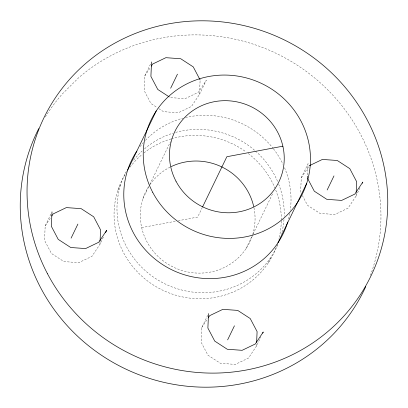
<?xml version="1.0" encoding="UTF-8"?>
<svg xmlns="http://www.w3.org/2000/svg" width="408" height="408" viewBox="0 0 408 408"><rect width="100%" height="100%" fill="white"/><g stroke="black" fill="none" stroke-linecap="round" stroke-linejoin="round"><path stroke-width="0.31" stroke-dasharray="2.04 1.53" d="M50.898 214.098L45.181 225.925L44.543 240.394L51.413 253.45L63.949 261.594L78.785 262.65L91.958 256.326L99.929 244.326L104.009 235.875M99.929 244.326L100.037 241.806M150.455 64.183L144.738 76.01L144.101 90.479L150.97 103.535L157.233 107.61M158.799 108.63L163.501 111.685L178.342 112.736L191.51 106.417L199.481 94.411L200.088 80.57M207.703 315.277L201.71 327.67L201.078 342.134L207.942 355.195L220.478 363.339L235.319 364.39L248.487 358.071L256.459 346.066L260.814 337.054M256.459 346.066L256.596 342.924M300.63 192.224L301.267 177.755L308.071 163.674L307.52 176.256M302.348 195.488L307.499 205.28L320.03 213.425L334.871 214.481L348.039 208.156L356.011 196.151L356.148 193.01M117.907 190.266L120.824 184.227M142.933 198.676L149.537 185.013M149.807 184.462L170.452 141.749M199.481 94.411L206.29 80.33L198.319 92.336L185.145 98.659L170.309 97.604M202.358 207.397L197.681 217.071L178.383 220.703M246.106 248.549L252.71 234.886M252.975 234.335L273.074 192.765M268.24 262.936L271.157 256.902M356.011 196.151L360.366 187.144M45.181 225.925L51.077 217.056M144.738 76.01L150.282 67.662M201.71 327.67L207.692 318.663M301.267 177.755L309.239 165.75M141.663 227.613L175.894 221.172M45.324 116.938A181.626 174.848 25.8 0 1 62.342 93.942L78.647 77.765A181.626 174.848 25.8 0 1 300.686 67.473A181.626 174.848 25.8 0 1 370.132 276.063M277.72 244.841A84.211 81.07 25.8 0 1 164.439 283.596A84.211 81.07 25.8 0 1 127.107 169.947M133.686 160.13A84.211 81.07 25.8 0 1 142.198 150.909M144.529 148.844A84.211 81.07 25.8 0 1 173.155 133.125M175.613 132.406A84.211 81.07 25.8 0 1 255.02 150.644M255.495 151.057A84.211 81.07 25.8 0 1 277.741 181.774M278.7 184.151A84.211 81.07 25.8 0 1 284.167 216.347M283.994 219.458A84.211 81.07 25.8 0 1 281.433 234.279M140.107 146.543A84.211 81.07 25.8 0 1 143.305 142.667M145.432 140.347A84.211 81.07 25.8 0 1 183.039 118.157M185.513 117.535A84.211 81.07 25.8 0 1 273.054 148.303M273.442 148.798A84.211 81.07 25.8 0 1 282.974 164.205M284.544 167.698A84.211 81.07 25.8 0 1 290.267 210.365M289.767 213.471A84.211 81.07 25.8 0 1 288.405 219.596M252.226 236.069A57.788 55.636 25.8 0 1 173.176 267.021A57.788 55.636 25.8 0 1 149.257 185.599M149.966 184.559A57.788 55.636 25.8 0 1 170.049 167.168M253.954 207.728A57.788 55.636 25.8 0 1 252.802 234.274M277.45 243.882A84.211 81.07 25.8 0 1 163.266 290.476A84.211 81.07 25.8 0 1 126.108 172.768M130.004 167.158A84.211 81.07 25.8 0 1 142.086 154.474M144.024 152.898A84.211 81.07 25.8 0 1 170.85 138.975M171.467 138.791A84.211 81.07 25.8 0 1 246.167 151.975M248.186 153.479A84.211 81.07 25.8 0 1 281.296 220.514M281.285 221.136A84.211 81.07 25.8 0 1 278.837 239.108"/><path stroke-width="0.61" d="M51.989 211.849L51.352 226.312L58.222 239.374L70.752 247.518L85.593 248.569L98.761 242.25L106.733 230.245L105.647 232.499M100.067 241.179L100.562 229.857L93.697 216.801L81.161 208.651L66.326 207.601L53.152 213.925L51.765 216.011M151.541 61.934L150.904 76.403L157.774 89.459L169.264 96.926M208.519 313.589L207.881 328.058L214.751 341.114L227.281 349.258L242.123 350.314L255.291 343.99L263.262 331.99L262.721 333.112M256.622 342.292L257.096 331.597L250.226 318.541L237.691 310.396L222.855 309.34L209.681 315.665L208.355 317.664M307.52 176.256L307.438 178.143L314.303 191.199L326.839 199.349L341.675 200.399L354.848 194.075L362.819 182.075L362.273 183.202M356.179 192.377L356.648 181.688L349.778 168.626L337.248 160.482L322.407 159.431L309.239 165.75M71.094 238.144L77.903 224.063M127.633 170.151L156.29 110.869M170.651 88.23L177.454 74.149M202.633 206.825L226.848 156.733L282.866 146.197M227.628 339.884L234.432 325.803M277.965 242.821L306.622 183.544M327.18 189.97L333.989 175.894M151.322 66.096L152.709 64.01L165.877 57.686L180.719 58.742L193.249 66.886L200.119 79.942M365.736 286.64A181.626 174.848 25.8 0 1 124.496 368.46A181.626 174.848 25.8 0 1 38.77 128.581M287.727 221.998A84.211 81.07 25.8 0 1 172.992 270.361A84.211 81.07 25.8 0 1 136.843 151.098M171.141 166.627A57.788 55.636 25.8 0 1 253.7 206.535M47.481 273.727A181.626 174.848 25.8 0 0 359.591 295.882A181.626 174.848 25.8 0 0 215.133 21.272A181.626 174.848 25.8 0 0 47.481 273.727M152.704 192.326A84.211 81.07 25.8 0 0 297.412 202.597A84.211 81.07 25.8 0 0 230.433 75.276A84.211 81.07 25.8 0 0 152.704 192.326M175.965 181.162A57.788 55.636 25.8 0 0 275.272 188.21A57.788 55.636 25.8 0 0 229.311 100.832A57.788 55.636 25.8 0 0 175.965 181.162"/></g></svg>
